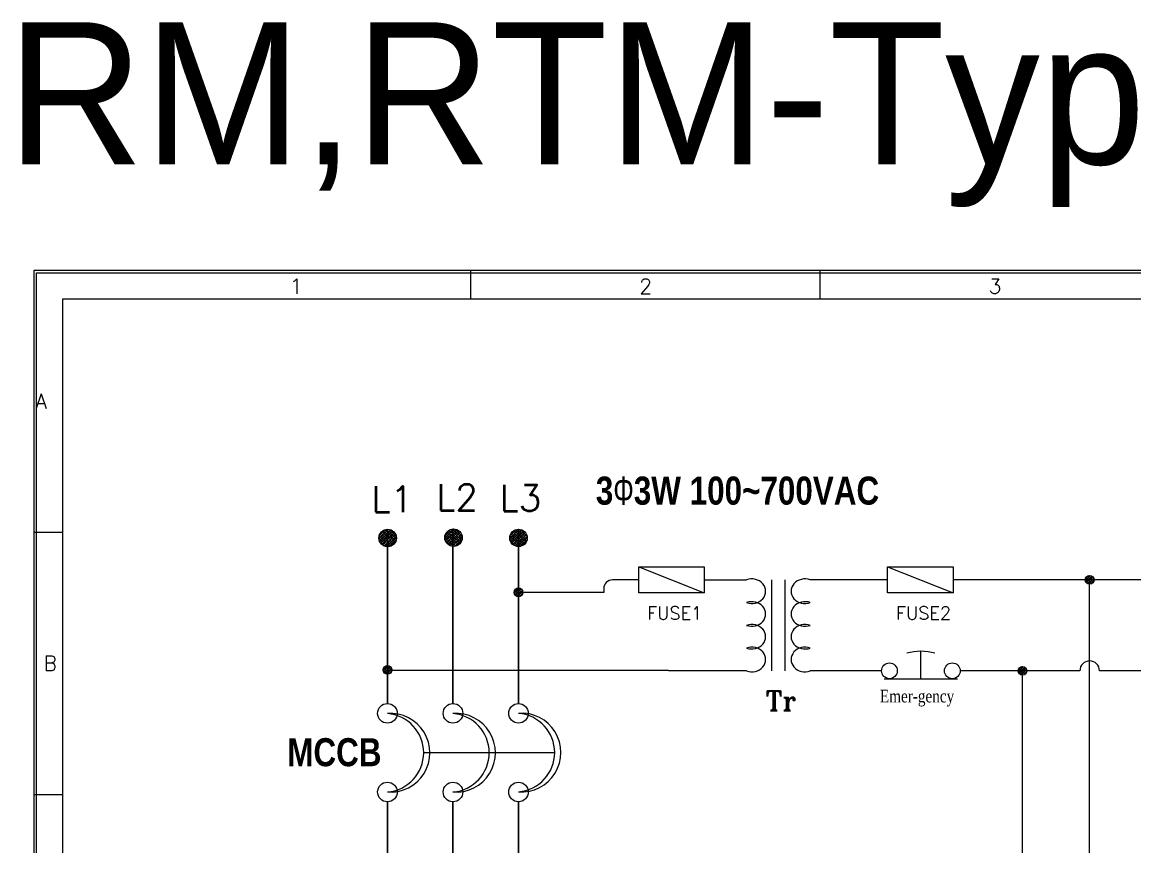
# Model space of a CAD drawing. Header units: millimetres. Extents: x 107 to 2900, y 85 to 3996.
# Drawn here: x 108 to 383.1, y 2386.6 to 2590.4 of the extents above; entities that cross this region are included whole.
import ezdxf
from ezdxf.enums import TextEntityAlignment as Align
from ezdxf.lldxf.tags import DXFTag

# ---------------------------------------------------------------- set-up
doc = ezdxf.new("R2010")
doc.units = ezdxf.units.MM
for name, color, linetype in [('1', 1, 'CENTER'), ('20', 2, 'Continuous'), ('30', 3, 'Continuous'), ('70', 7, 'Continuous'), ('ASHADE', 7, 'Continuous')]:
    doc.layers.add(name, color=color, linetype=linetype)
doc.styles.add('ghs', font='NGULIM.TTF')
doc.styles.add('ROMANS', font='ROMANS.shx', dxfattribs={"width": 0.7})
doc.styles.add('SIMPLEX', font='SIMPLEX')
doc.styles.add('SS', font='batang.ttc', dxfattribs={"width": 0.8})
doc.styles.add('STYLE2', font='romant.shx')
tags = doc.linetypes.add('CENTER', pattern=[2, 1.25, -0.25, 0.25, -0.25]).pattern_tags.tags
tags[10:11] = [DXFTag(74, 4), DXFTag(75, 0), DXFTag(340, '0'), DXFTag(46, 1.0), DXFTag(50, 0.0), DXFTag(44, 0.0), DXFTag(45, 0.0)]
tags[8:9] = [DXFTag(74, 4), DXFTag(75, 0), DXFTag(340, '0'), DXFTag(46, 1.0), DXFTag(50, 0.0), DXFTag(44, 0.0), DXFTag(45, 0.0)]
tags[6:7] = [DXFTag(74, 4), DXFTag(75, 0), DXFTag(340, '0'), DXFTag(46, 1.0), DXFTag(50, 0.0), DXFTag(44, 0.0), DXFTag(45, 0.0)]
tags[4:5] = [DXFTag(74, 4), DXFTag(75, 0), DXFTag(340, '0'), DXFTag(46, 1.0), DXFTag(50, 0.0), DXFTag(44, 0.0), DXFTag(45, 0.0)]

msp = doc.modelspace()

# ---------------------------------------------------------------- hatches: boundary and pattern name
at = {"layer": '70'}
h = msp.add_hatch(dxfattribs=at)
h.set_pattern_fill('ANSI33', color=256, scale=2.16, style=0)
h.set_pattern_definition([(45, (1954.5524, 1820.84204), (-0.38183766, 0.38183766), []), (45, (1954.93426, 1820.84204), (-0.38183766, 0.38183766), [0.27, -0.135])])
h.paths.add_polyline_path([(196.176, 2462.874, 1), (200.496, 2462.874, 1)])
h = msp.add_hatch(dxfattribs=at)
h.set_pattern_fill('ANSI33', color=256, scale=2.16, style=0)
h.set_pattern_definition([(45, (1970.8479, 1820.9375), (-0.38183766, 0.38183766), []), (45, (1971.2297, 1820.9375), (-0.38183766, 0.38183766), [0.27, -0.135])])
h.paths.add_polyline_path([(212.472, 2462.97, 1), (216.792, 2462.97, 1)])
h = msp.add_hatch(dxfattribs=at)
h.set_pattern_fill('ANSI33', color=256, scale=2.16, style=0)
h.set_pattern_definition([(45, (1986.90604, 1820.86966), (-0.38183766, 0.38183766), []), (45, (1987.2879, 1820.86966), (-0.38183766, 0.38183766), [0.27, -0.135])])
h.paths.add_polyline_path([(228.53, 2462.902, 1), (232.85, 2462.902, 1)])
h = msp.add_hatch(dxfattribs=at)
h.set_pattern_fill('ANSI33', color=256, scale=2.16, style=0)
h.set_pattern_definition([(45, (2112.45187, 1864.0132), (-0.38183766, 0.38183766), []), (45, (2112.8337, 1864.0132), (-0.38183766, 0.38183766), [0.27, -0.135])])
h.paths.add_polyline_path([(371.907, 2453.614, 0.4142136), (370.827, 2452.534, 0.4142136), (371.907, 2451.454)])
h.paths.add_polyline_path([(371.907, 2453.614), (371.907, 2452.534), (372.987, 2452.534, 0.4142136)])
h.paths.add_polyline_path([(372.987, 2452.534), (371.907, 2452.534), (371.907, 2451.454, 0.4142136)])
h = msp.add_hatch(dxfattribs=at)
h.set_pattern_fill('ANSI33', color=256, scale=2.16, style=0)
h.set_pattern_definition([(45, (1971.23506, 1860.9316), (-0.38183766, 0.38183766), []), (45, (1971.6169, 1860.9316), (-0.38183766, 0.38183766), [0.27, -0.135])])
h.paths.add_polyline_path([(230.69, 2450.533, 0.4142136), (229.61, 2449.453, 0.4142136), (230.69, 2448.373)])
h.paths.add_polyline_path([(230.69, 2450.533), (230.69, 2449.453), (231.77, 2449.453, 0.4142136)])
h.paths.add_polyline_path([(231.77, 2449.453), (230.69, 2449.453), (230.69, 2448.373, 0.4142136)])
h = msp.add_hatch(dxfattribs=at)
h.set_pattern_fill('ANSI33', color=256, scale=2.16, style=0)
h.set_pattern_definition([(45, (1938.83506, 1841.74594), (-0.38183766, 0.38183766), []), (45, (1939.2169, 1841.74594), (-0.38183766, 0.38183766), [0.27, -0.135])])
h.paths.add_polyline_path([(198.29, 2431.347, 0.4142136), (197.21, 2430.267, 0.4142136), (198.29, 2429.187)])
h.paths.add_polyline_path([(198.29, 2431.347), (198.29, 2430.267), (199.37, 2430.267, 0.4142136)])
h.paths.add_polyline_path([(199.37, 2430.267), (198.29, 2430.267), (198.29, 2429.187, 0.4142136)])
h = msp.add_hatch(dxfattribs=at)
h.set_pattern_fill('ANSI33', color=256, scale=2.16, style=0)
h.set_pattern_definition([(45, (2095.87167, 1841.5331), (-0.38183766, 0.38183766), []), (45, (2096.2535, 1841.5331), (-0.38183766, 0.38183766), [0.27, -0.135])])
h.paths.add_polyline_path([(355.327, 2431.134, 0.4142136), (354.247, 2430.054, 0.4142136), (355.327, 2428.974)])
h.paths.add_polyline_path([(355.327, 2431.134), (355.327, 2430.054), (356.407, 2430.054, 0.4142136)])
h.paths.add_polyline_path([(356.407, 2430.054), (355.327, 2430.054), (355.327, 2428.974, 0.4142136)])

# ---------------------------------------------------------------- linework, layer by layer
at = {"color": 0, "lineweight": 30}
for p, q in [((198.29, 2465.034), (198.29, 2421.967)), ((214.49, 2465.125), (214.49, 2421.967)), ((230.69, 2465.062), (230.69, 2421.967)), ((198.29, 2397.667), (198.29, 2357.808)), ((214.49, 2357.808), (214.49, 2397.667)), ((230.69, 2397.667), (230.69, 2357.808))]:
    msp.add_line(p, q, dxfattribs=at)
at = {"color": 0, "lineweight": 15}
for p, q in [((260.427, 2452.534), (253.914, 2452.534)), ((276.627, 2452.534), (287.063, 2452.534)), ((321.957, 2452.534), (302.819, 2452.534)), ((366.191, 2452.534), (338.157, 2452.534)), ((697.905, 2452.534), (366.191, 2452.534)), ((251.754, 2449.453), (230.69, 2449.453)), ((251.754, 2450.374), (251.754, 2449.453)), ((267.772, 2430.158), (198.29, 2430.158)), ((287.063, 2430.054), (269.932, 2430.054)), ((320.458, 2430.054), (302.819, 2430.054)), ((666.801, 2430.054), (374.337, 2430.054))]:
    msp.add_line(p, q, dxfattribs=at)
at = {"color": 7}
for p, q in [((293.365, 2430.054), (293.365, 2452.534)), ((296.517, 2452.534), (296.517, 2430.054))]:
    msp.add_line(p, q, dxfattribs=at)
msp.add_line((267.772, 2430.158), (275.788, 2430.158))
at = {"color": 0, "linetype": 'ByBlock'}
for p, q in [((355.327, 2430.054), (339.898, 2430.054)), ((369.477, 2430.054), (355.327, 2430.054))]:
    msp.add_line(p, q, dxfattribs=at)
at = {"color": 1, "linetype": 'ByBlock'}
msp.add_line((321.106, 2428.08), (339.25, 2428.08), dxfattribs=at)
at = {"color": 0}
msp.add_line((207.244, 2409.817), (239.644, 2409.817), dxfattribs=at)
at = {"color": 1, "linetype": 'ByBlock'}
for centre in [(322.402, 2430.054), (337.954, 2430.054)]:
    msp.add_circle(centre, 1.944, dxfattribs=at)
at = {"color": 0, "lineweight": 15}
msp.add_arc((253.914, 2450.374), 2.16, 90, 180, dxfattribs=at)
at = {"color": 0}
msp.add_arc((371.907, 2430.054), 2.43, 0, 180, dxfattribs=at)
at = {"color": 7}
for centre, major_axis, start_param, end_param in [((288.376, 2449.724), (3.414, 0), 4.3175972, 8.2487734), ((301.506, 2449.724), (3.414, 0), 1.1760053, 5.1071807), ((288.376, 2444.104), (-3.414, 0), 1.1760046, 5.1071807), ((301.506, 2444.104), (3.414, 0), 1.1760053, 5.1071807), ((288.376, 2438.484), (-3.414, 0), 1.1760046, 5.1071807), ((301.506, 2438.484), (3.414, 0), 1.1760053, 5.1071807), ((288.376, 2432.864), (-3.414, 0), 1.1760046, 5.1071807), ((301.506, 2432.864), (3.414, 0), 1.1760053, 5.1071814)]:
    msp.add_ellipse(centre, major_axis=major_axis, ratio=0.8917246, start_param=start_param, end_param=end_param, dxfattribs=at)
at = {"color": 1}
msp.add_ellipse((330.178, 2430.054), major_axis=(-7.776, 0), ratio=0.6201867, start_param=4.251835, end_param=5.172943, dxfattribs=at)
at = {"layer": '1', "color": 0}
for p, q in [((260.427, 2455.774), (276.627, 2449.294)), ((260.427, 2455.774), (276.627, 2455.774)), ((260.427, 2449.294), (260.427, 2455.774)), ((276.627, 2455.774), (276.627, 2449.294)), ((321.957, 2455.774), (338.157, 2455.774)), ((321.957, 2455.774), (338.157, 2449.294)), ((321.957, 2449.294), (321.957, 2455.774)), ((338.157, 2455.774), (338.157, 2449.294)), ((276.627, 2449.294), (260.427, 2449.294)), ((338.157, 2449.294), (321.957, 2449.294))]:
    msp.add_line(p, q, dxfattribs=at)
for centre in [(198.29, 2419.537), (214.49, 2419.537), (230.69, 2419.537), (198.29, 2400.097), (214.49, 2400.097), (230.69, 2400.097)]:
    msp.add_circle(centre, 2.43, dxfattribs=at)
at = {"layer": '20', "color": 7}
for p, q in [((118.035, 2006.39), (118.035, 2521.982)), ((118.035, 2521.982), (924.579, 2521.982))]:
    msp.add_line(p, q, dxfattribs=at)
at = {"layer": '30', "color": 7}
for p, q in [((218.907, 2521.982), (218.907, 2529.11)), ((305.307, 2521.982), (305.307, 2529.11)), ((110.907, 2464.31), (118.035, 2464.31)), ((110.907, 2399.51), (118.035, 2399.51))]:
    msp.add_line(p, q, dxfattribs=at)
at = {"layer": '70', "lineweight": 15}
for p, q in [((371.91, 2204.02), (371.907, 2452.534)), ((355.33, 2084.614), (355.327, 2430.054))]:
    msp.add_line(p, q, dxfattribs=at)
at = {"layer": '70', "color": 1, "lineweight": 15}
msp.add_line((330.178, 2428.08), (330.178, 2434.877), dxfattribs=at)
at = {"layer": '70', "color": 7}
for points in [[(931.707, 1945.91), (110.907, 1945.91), (110.907, 2529.11), (931.707, 2529.11)], [(931.059, 1946.558), (111.555, 1946.558), (111.555, 2528.462), (931.059, 2528.462)]]:
    msp.add_lwpolyline(points, close=True, dxfattribs=at)
at = {"layer": '70'}
for centre, radius in [((198.336, 2462.874), 2.16), ((214.632, 2462.97), 2.16), ((230.69, 2462.902), 2.16), ((371.907, 2452.534), 1.08), ((230.69, 2449.453), 1.08), ((198.29, 2430.267), 1.08), ((355.327, 2430.054), 1.08)]:
    msp.add_circle(centre, radius, dxfattribs=at)
at = {"layer": '70', "lineweight": 15}
for centre, start, end in [((199.056, 2409.787), 265.47912, 94.52088), ((197.524, 2409.787), 274.52088, 85.47912), ((215.256, 2409.787), 265.47912, 94.52088), ((213.724, 2409.787), 274.52088, 85.47912), ((231.456, 2409.847), 265.47912, 94.52088), ((229.924, 2409.847), 274.52088, 85.47912)]:
    msp.add_arc(centre, 9.72, start, end, dxfattribs=at)

# ---------------------------------------------------------------- texts
at = {"color": 0}
for s, height, style, p in [('L1', 6.48, 'SIMPLEX', (194.334, 2469.247)), ('L2', 6.48, 'SIMPLEX', (210.354, 2469.718)), ('L3', 6.48, 'SIMPLEX', (226.04, 2469.523)), ('FUSE1', 3.211, 'STYLE2', (262.498, 2442.731)), ('FUSE2', 3.211, 'STYLE2', (324.027, 2442.731)), ('Tr ', 4.8165, 'STYLE2', (291.781, 2420.258))]:
    msp.add_text(s, height=height, dxfattribs=dict(at, style=style)).set_placement(p)
at = {"color": 1, "style": 'SS', "width": 0.8}
msp.add_text('Emer-gency', height=3.1104, dxfattribs=at).set_placement((320.046, 2422.241))
at = {"layer": '30', "color": 7, "style": 'SIMPLEX'}
for s, p in [('1', (175.707, 2525.123)), ('2', (262.107, 2525.123)), ('3', (348.507, 2525.123)), ('A', (112.653, 2496.71)), ('B', (114.903, 2431.91))]:
    msp.add_text(s, height=3.672, dxfattribs=at).set_placement(p, align=Align.MIDDLE)
at = {"layer": '70', "lineweight": 13, "char_height": 6.94024, "attachment_point": 1, "style": 'ROMANS'}
for s, insert, width in [('{\\fArial Black|b0|i0|c0|p34;3\\fGulim|b0|i0|c129|p34;Φ\\fArial Black|b0|i0|c0|p34;3W 100~700VAC}', (249.807, 2478.072), 80.83757), ('{\\fArial Black|b0|i0|c0|p34;MCCB}', (173.515, 2413.401), 30.94689)]:
    msp.add_mtext(s, dxfattribs=dict(at, insert=insert, width=width))
at = {"layer": 'ASHADE', "color": 0, "linetype": 'ByBlock', "lineweight": 25, "ltscale": 2, "style": 'ghs'}
msp.add_text('RM,RTM-Type', height=35.1, dxfattribs=at).set_placement((104.143, 2555.285))

doc.saveas('drawing.dxf')
